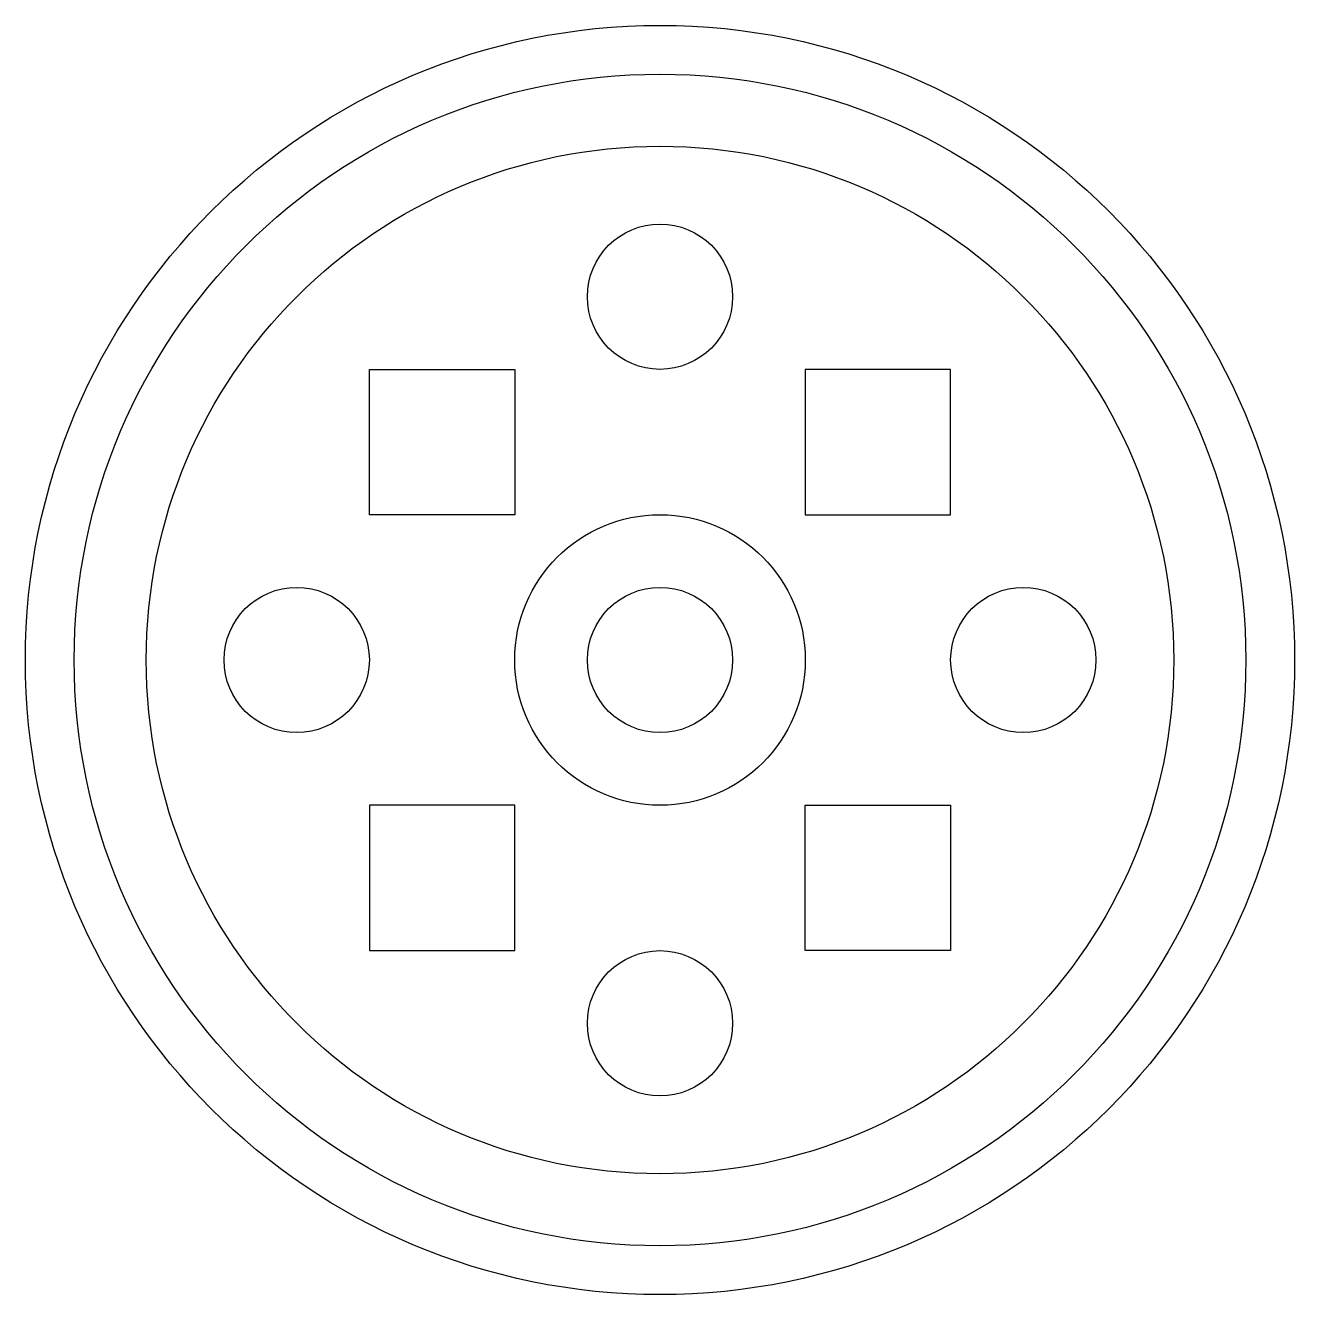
# Model space of a CAD drawing. Header units: millimetres. Extents: x -87 to 87, y -87 to 87.
import ezdxf

# ---------------------------------------------------------------- set-up
doc = ezdxf.new("R2010")
doc.units = ezdxf.units.MM
doc.layers.get('0').update_dxf_attribs({"linetype": 'CONTINUOUS', "lineweight": 25, "true_color": 0x000000})

msp = doc.modelspace()

# ---------------------------------------------------------------- linework, layer by layer
for p, q in [((-40, 20), (-40, 40)), ((-40, 40), (-20, 40)), ((-20, 40), (-20, 20)), ((40, 40), (20, 40)), ((20, 40), (20, 20)), ((40, 20), (40, 40)), ((-20, 20), (-40, 20)), ((20, 20), (40, 20)), ((-20, -20), (-40, -20)), ((-40, -20), (-40, -40)), ((-20, -40), (-20, -20)), ((20, -20), (40, -20)), ((20, -40), (20, -20)), ((40, -20), (40, -40)), ((-40, -40), (-20, -40)), ((40, -40), (20, -40))]:
    msp.add_line(p, q)
for centre, radius in [((0, 0), 87.34), ((0, 0), 80.62), ((0, 0), 70.71), ((0, 50), 10), ((0, 0), 20), ((-50, 0), 10), ((0, 0), 10), ((50, 0), 10), ((0, -50), 10)]:
    msp.add_circle(centre, radius)

doc.saveas('drawing.dxf')
